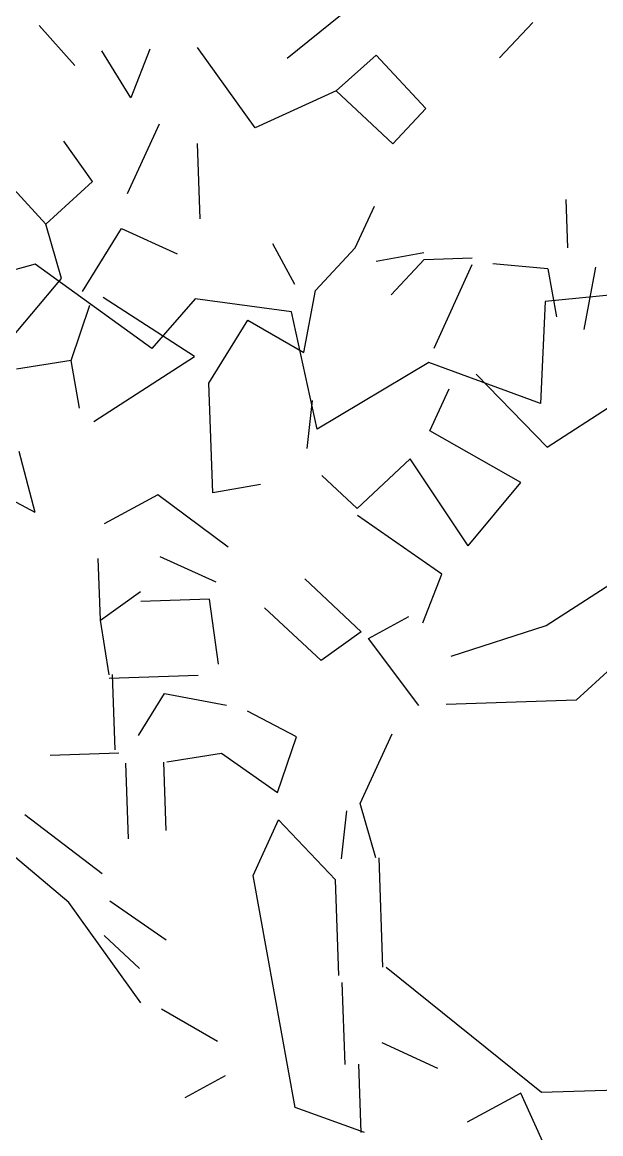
# Model space of a CAD drawing. Header units: metres. Extents: x 10 to 239, y 2 to 253.
# Drawn here: x 61.779 to 62.234, y 237.914 to 238.789 of the extents above; entities that cross this region are included whole.
import ezdxf

# ---------------------------------------------------------------- set-up
doc = ezdxf.new("R2010")
doc.units = ezdxf.units.M
doc.header["$MEASUREMENT"] = 0
doc.layers.add('1', color=7, linetype='Continuous')
doc.layers.add('bloques ARBOLES', color=7, linetype='Continuous', true_color=0xb8d897)

# ---------------------------------------------------------------- blocks, each defined once
blk = doc.blocks.new('arbolote')
at = {"layer": 'bloques ARBOLES'}
blk.add_lwpolyline([(3.42866, 7.77746), (3.31683, 7.89428), (3.15217, 7.84219), (3.0647, 7.8803), (3.08466, 8.00115), (3.05248, 8.06954), (2.94633, 8.05045), (2.84702, 8.33056), (2.7857, 8.46809), (2.72949, 8.46279), (2.72583, 8.38242), (2.63786, 8.4146), (2.54986, 8.36213), (2.52962, 8.45444), (2.45378, 8.4647), (2.41967, 8.4257), (2.32757, 8.49208), (2.23073, 8.46524)], dxfattribs=at)
blk = doc.blocks.new('arb-alz-77')
at = {"layer": 'bloques ARBOLES', "linetype": 'Continuous'}
for p, q in [((-0.1246, 5.2017), (-0.0276, 5.2796)), ((-0.1246, 5.2017), (-0.0276, 5.2796)), ((-0.5103, 5.1887), (-0.575, 5.2612)), ((-0.5103, 5.1887), (-0.575, 5.2612)), ((-0.5103, 5.1887), (-0.575, 5.2612)), ((0.2614, 5.2023), (0.3216, 5.2665)), ((-0.4086, 5.1298), (-0.4614, 5.2151)), ((-0.3742, 5.2181), (-0.4086, 5.1298)), ((-0.3742, 5.2181), (-0.4086, 5.1298)), ((-0.3742, 5.2181), (-0.4086, 5.1298)), ((-0.1826, 5.0752), (-0.2872, 5.2211)), ((-0.0354, 5.1424), (0.0371, 5.2072)), ((-0.0354, 5.1424), (0.0371, 5.2072)), ((-0.0354, 5.1424), (0.0371, 5.2072)), ((-0.0354, 5.1424), (0.0371, 5.2072)), ((-0.0354, 5.1424), (0.0371, 5.2072)), ((-0.0354, 5.1424), (0.0371, 5.2072)), ((-0.0354, 5.1424), (0.0371, 5.2072)), ((-0.0354, 5.1424), (0.0371, 5.2072)), ((-0.0354, 5.1424), (0.0371, 5.2072)), ((-0.0354, 5.1424), (0.0371, 5.2072)), ((-0.0354, 5.1424), (0.0371, 5.2072)), ((0.1276, 5.1105), (0.0371, 5.2072)), ((0.1276, 5.1105), (0.0371, 5.2072)), ((-0.0354, 5.1424), (-0.1826, 5.0752)), ((-0.0354, 5.1424), (-0.1826, 5.0752)), ((-0.0354, 5.1424), (-0.1826, 5.0752)), ((-0.0354, 5.1424), (-0.1826, 5.0752)), ((-0.0354, 5.1424), (-0.1826, 5.0752)), ((-0.0354, 5.1424), (0.0674, 5.0462)), ((0.0674, 5.0462), (0.1276, 5.1105)), ((0.0674, 5.0462), (0.1276, 5.1105)), ((0.0674, 5.0462), (0.1276, 5.1105)), ((0.0674, 5.0462), (0.1276, 5.1105)), ((0.0674, 5.0462), (0.1276, 5.1105)), ((-0.3572, 5.0817), (-0.4152, 4.9553)), ((-0.4783, 4.978), (-0.5306, 5.0509)), ((-0.2829, 4.9099), (-0.2875, 5.0467)), ((-0.5628, 4.9005), (-0.6404, 4.9849)), ((-0.5628, 4.9005), (-0.4783, 4.978)), ((-0.5628, 4.9005), (-0.4783, 4.978)), ((-0.5628, 4.9005), (-0.4783, 4.978)), ((-0.5628, 4.9005), (-0.4783, 4.978)), ((-0.0009, 4.8571), (0.0339, 4.9329)), ((-0.0009, 4.8571), (0.0339, 4.9329)), ((-0.0009, 4.8571), (0.0339, 4.9329)), ((0.3852, 4.8576), (0.3822, 4.9448)), ((0.3852, 4.8576), (0.3822, 4.9448)), ((0.3852, 4.8576), (0.3822, 4.9448)), ((0.3852, 4.8576), (0.3822, 4.9448)), ((0.3852, 4.8576), (0.3822, 4.9448)), ((0.3852, 4.8576), (0.3822, 4.9448)), ((-0.5347, 4.8016), (-0.5628, 4.9005)), ((-0.5347, 4.8016), (-0.5628, 4.9005)), ((-0.5347, 4.8016), (-0.5628, 4.9005)), ((-0.4965, 4.778), (-0.4256, 4.8925)), ((-0.4965, 4.778), (-0.4256, 4.8925)), ((-0.4965, 4.778), (-0.4256, 4.8925)), ((-0.4965, 4.778), (-0.4256, 4.8925)), ((-0.4965, 4.778), (-0.4256, 4.8925)), ((-0.4965, 4.778), (-0.4256, 4.8925)), ((-0.4965, 4.778), (-0.4256, 4.8925)), ((-0.4965, 4.778), (-0.4256, 4.8925)), ((-0.4256, 4.8925), (-0.3244, 4.8462)), ((-0.4256, 4.8925), (-0.3244, 4.8462)), ((-0.4256, 4.8925), (-0.3244, 4.8462)), ((-0.4256, 4.8925), (-0.3244, 4.8462)), ((-0.1108, 4.791), (-0.1507, 4.8644)), ((-0.1108, 4.791), (-0.1507, 4.8644)), ((-0.1108, 4.791), (-0.1507, 4.8644)), ((-0.1108, 4.791), (-0.1507, 4.8644)), ((-0.073, 4.7799), (-0.0009, 4.8571)), ((-0.073, 4.7799), (-0.0009, 4.8571)), ((-0.073, 4.7799), (-0.0009, 4.8571)), ((-0.073, 4.7799), (-0.0009, 4.8571)), ((-0.073, 4.7799), (-0.0009, 4.8571)), ((0.0374, 4.8334), (0.1239, 4.8488)), ((0.0374, 4.8334), (0.1239, 4.8488)), ((0.0374, 4.8334), (0.1239, 4.8488)), ((0.0374, 4.8334), (0.1239, 4.8488)), ((0.0643, 4.7721), (0.1243, 4.8364)), ((0.0643, 4.7721), (0.1243, 4.8364)), ((0.0643, 4.7721), (0.1243, 4.8364)), ((0.0643, 4.7721), (0.1243, 4.8364)), ((0.0643, 4.7721), (0.1243, 4.8364)), ((0.0643, 4.7721), (0.1243, 4.8364)), ((0.0643, 4.7721), (0.1243, 4.8364)), ((0.1243, 4.8364), (0.2115, 4.8394)), ((0.1243, 4.8364), (0.2115, 4.8394)), ((0.1243, 4.8364), (0.2115, 4.8394)), ((0.1243, 4.8364), (0.2115, 4.8394)), ((0.1423, 4.675), (0.2118, 4.8269)), ((0.3491, 4.8191), (0.2492, 4.8282)), ((0.3491, 4.8191), (0.2492, 4.8282)), ((0.3491, 4.8191), (0.2492, 4.8282)), ((0.3491, 4.8191), (0.2492, 4.8282)), ((0.3491, 4.8191), (0.2492, 4.8282)), ((0.3491, 4.8191), (0.2492, 4.8282)), ((0.3491, 4.8191), (0.3646, 4.7323)), ((0.4152, 4.7092), (0.4363, 4.822)), ((0.4152, 4.7092), (0.4363, 4.822)), ((0.4152, 4.7092), (0.4363, 4.822)), ((0.4152, 4.7092), (0.4363, 4.822)), ((0.4152, 4.7092), (0.4363, 4.822)), ((0.4152, 4.7092), (0.4363, 4.822)), ((0.4152, 4.7092), (0.4363, 4.822)), ((0.4152, 4.7092), (0.4363, 4.822)), ((0.4152, 4.7092), (0.4363, 4.822)), ((0.4152, 4.7092), (0.4363, 4.822)), ((0.4152, 4.7092), (0.4363, 4.822)), ((0.4152, 4.7092), (0.4363, 4.822)), ((0.4152, 4.7092), (0.4363, 4.822)), ((0.4152, 4.7092), (0.4363, 4.822)), ((0.4152, 4.7092), (0.4363, 4.822)), ((-0.6424, 4.6735), (-0.5347, 4.8016)), ((-0.6424, 4.6735), (-0.5347, 4.8016)), ((-0.6424, 4.6735), (-0.5347, 4.8016)), ((-0.6424, 4.6735), (-0.5347, 4.8016)), ((-0.2932, 4.6603), (-0.4587, 4.7669)), ((-0.2932, 4.6603), (-0.4587, 4.7669)), ((-0.2932, 4.6603), (-0.4587, 4.7669)), ((-0.2932, 4.6603), (-0.4587, 4.7669)), ((-0.2932, 4.6603), (-0.4587, 4.7669)), ((-0.0942, 4.667), (-0.073, 4.7799)), ((-0.5171, 4.6528), (-0.4832, 4.7535)), ((-0.2666, 4.6114), (-0.1958, 4.7258)), ((-0.1958, 4.7258), (-0.0942, 4.667)), ((-0.1958, 4.7258), (-0.0942, 4.667)), ((-0.5171, 4.6528), (-0.6163, 4.6369)), ((-0.5171, 4.6528), (-0.6163, 4.6369)), ((-0.5171, 4.6528), (-0.6163, 4.6369)), ((-0.5017, 4.5662), (-0.5171, 4.6528)), ((-0.5017, 4.5662), (-0.5171, 4.6528)), ((-0.5017, 4.5662), (-0.5171, 4.6528)), ((-0.5017, 4.5662), (-0.5171, 4.6528)), ((-0.5017, 4.5662), (-0.5171, 4.6528)), ((-0.5017, 4.5662), (-0.5171, 4.6528)), ((-0.5017, 4.5662), (-0.5171, 4.6528)), ((-0.5017, 4.5662), (-0.5171, 4.6528)), ((-0.5017, 4.5662), (-0.5171, 4.6528)), ((-0.5017, 4.5662), (-0.5171, 4.6528)), ((-0.4761, 4.542), (-0.2932, 4.6603)), ((-0.4761, 4.542), (-0.2932, 4.6603)), ((0.3476, 4.4952), (0.2186, 4.6278)), ((0.3476, 4.4952), (0.2186, 4.6278)), ((0.3476, 4.4952), (0.2186, 4.6278)), ((-0.2599, 4.4124), (-0.2666, 4.6114)), ((-0.2599, 4.4124), (-0.2666, 4.6114)), ((-0.2599, 4.4124), (-0.2666, 4.6114)), ((0.1348, 4.5253), (0.1697, 4.6013)), ((0.1348, 4.5253), (0.1697, 4.6013)), ((0.1348, 4.5253), (0.1697, 4.6013)), ((0.1348, 4.5253), (0.1697, 4.6013)), ((0.1348, 4.5253), (0.1697, 4.6013)), ((0.1348, 4.5253), (0.1697, 4.6013)), ((0.1348, 4.5253), (0.1697, 4.6013)), ((0.1348, 4.5253), (0.1697, 4.6013)), ((0.1348, 4.5253), (0.1697, 4.6013)), ((-0.0882, 4.4929), (-0.0787, 4.5804)), ((-0.0882, 4.4929), (-0.0787, 4.5804)), ((-0.0882, 4.4929), (-0.0787, 4.5804)), ((-0.0882, 4.4929), (-0.0787, 4.5804)), ((0.3476, 4.4952), (0.4697, 4.574)), ((0.3476, 4.4952), (0.4697, 4.574)), ((0.3476, 4.4952), (0.4697, 4.574)), ((0.3476, 4.4952), (0.4697, 4.574)), ((0.3476, 4.4952), (0.4697, 4.574)), ((0.3476, 4.4952), (0.4697, 4.574)), ((0.3476, 4.4952), (0.4697, 4.574)), ((0.3476, 4.4952), (0.4697, 4.574)), ((0.3476, 4.4952), (0.4697, 4.574)), ((0.2999, 4.4313), (0.1348, 4.5253)), ((0.2999, 4.4313), (0.1348, 4.5253)), ((0.2999, 4.4313), (0.1348, 4.5253)), ((-0.5825, 4.3765), (-0.6112, 4.4876)), ((-0.5825, 4.3765), (-0.6112, 4.4876)), ((-0.5825, 4.3765), (-0.6112, 4.4876)), ((-0.5825, 4.3765), (-0.6112, 4.4876)), ((0.0027, 4.3838), (0.0992, 4.4744)), ((0.0027, 4.3838), (0.0992, 4.4744)), ((0.2043, 4.316), (0.0992, 4.4744)), ((0.2043, 4.316), (0.0992, 4.4744)), ((0.0027, 4.3838), (-0.0617, 4.444)), ((0.0027, 4.3838), (-0.0617, 4.444)), ((-0.5825, 4.3765), (-0.6713, 4.4234)), ((-0.5825, 4.3765), (-0.6713, 4.4234)), ((-0.5825, 4.3765), (-0.6713, 4.4234)), ((-0.5825, 4.3765), (-0.6713, 4.4234)), ((-0.5825, 4.3765), (-0.6713, 4.4234)), ((-0.1732, 4.4278), (-0.2599, 4.4124)), ((-0.1732, 4.4278), (-0.2599, 4.4124)), ((-0.1732, 4.4278), (-0.2599, 4.4124)), ((0.2043, 4.316), (0.2999, 4.4313)), ((0.2043, 4.316), (0.2999, 4.4313)), ((0.2043, 4.316), (0.2999, 4.4313)), ((-0.3595, 4.409), (-0.4572, 4.3559)), ((-0.3595, 4.409), (-0.4572, 4.3559)), ((-0.3595, 4.409), (-0.4572, 4.3559)), ((-0.3595, 4.409), (-0.4572, 4.3559)), ((-0.3595, 4.409), (-0.4572, 4.3559)), ((-0.2316, 4.3137), (-0.3595, 4.409)), ((0.1562, 4.2645), (0.003, 4.3715)), ((0.1562, 4.2645), (0.003, 4.3715)), ((0.1562, 4.2645), (0.003, 4.3715)), ((-0.4639, 4.1813), (-0.4677, 4.2933)), ((-0.4639, 4.1813), (-0.4677, 4.2933)), ((-0.4639, 4.1813), (-0.4677, 4.2933)), ((-0.3557, 4.2971), (-0.2544, 4.2507)), ((-0.3557, 4.2971), (-0.2544, 4.2507)), ((-0.3557, 4.2971), (-0.2544, 4.2507)), ((-0.3557, 4.2971), (-0.2544, 4.2507)), ((0.3461, 4.1713), (0.5289, 4.2896)), ((0.3461, 4.1713), (0.5289, 4.2896)), ((0.3461, 4.1713), (0.5289, 4.2896)), ((0.1218, 4.1762), (0.1562, 4.2645)), ((0.1218, 4.1762), (0.1562, 4.2645)), ((0.0102, 4.16), (-0.0927, 4.2562)), ((-0.4639, 4.1813), (-0.3908, 4.2335)), ((-0.4639, 4.1813), (-0.3908, 4.2335)), ((-0.4639, 4.1813), (-0.3908, 4.2335)), ((-0.4639, 4.1813), (-0.3908, 4.2335)), ((-0.2658, 4.2191), (-0.3902, 4.2149)), ((-0.2494, 4.1013), (-0.2658, 4.2191)), ((-0.2494, 4.1013), (-0.2658, 4.2191)), ((-0.2494, 4.1013), (-0.2658, 4.2191)), ((-0.2494, 4.1013), (-0.2658, 4.2191)), ((-0.2494, 4.1013), (-0.2658, 4.2191)), ((-0.2494, 4.1013), (-0.2658, 4.2191)), ((-0.2494, 4.1013), (-0.2658, 4.2191)), ((-0.2494, 4.1013), (-0.2658, 4.2191)), ((-0.2494, 4.1013), (-0.2658, 4.2191)), ((-0.0627, 4.1077), (-0.1656, 4.2039)), ((-0.0627, 4.1077), (-0.1656, 4.2039)), ((-0.4479, 4.0821), (-0.4639, 4.1813)), ((0.023, 4.1479), (0.0964, 4.1877)), ((0.0102, 4.16), (-0.0627, 4.1077)), ((0.0102, 4.16), (-0.0627, 4.1077)), ((0.0102, 4.16), (-0.0627, 4.1077)), ((0.0102, 4.16), (-0.0627, 4.1077)), ((0.0102, 4.16), (-0.0627, 4.1077)), ((0.1737, 4.1156), (0.3461, 4.1713)), ((0.1737, 4.1156), (0.3461, 4.1713)), ((0.1737, 4.1156), (0.3461, 4.1713)), ((0.1737, 4.1156), (0.3461, 4.1713)), ((0.1144, 4.0264), (0.023, 4.1479)), ((0.1144, 4.0264), (0.023, 4.1479)), ((0.4852, 4.1137), (0.4006, 4.0361)), ((-0.4478, 4.076), (-0.2861, 4.0813)), ((-0.4478, 4.076), (-0.2861, 4.0813)), ((-0.4478, 4.076), (-0.2861, 4.0813)), ((-0.4478, 4.076), (-0.2861, 4.0813)), ((-0.4478, 4.076), (-0.2861, 4.0813)), ((-0.4478, 4.076), (-0.2861, 4.0813)), ((-0.4372, 3.9455), (-0.4418, 4.0824)), ((-0.4372, 3.9455), (-0.4418, 4.0824)), ((-0.3945, 3.9719), (-0.3473, 4.0482)), ((-0.3945, 3.9719), (-0.3473, 4.0482)), ((-0.3473, 4.0482), (-0.2345, 4.0271)), ((-0.3473, 4.0482), (-0.2345, 4.0271)), ((-0.3473, 4.0482), (-0.2345, 4.0271)), ((-0.3473, 4.0482), (-0.2345, 4.0271)), ((-0.3473, 4.0482), (-0.2345, 4.0271)), ((-0.3473, 4.0482), (-0.2345, 4.0271)), ((-0.3473, 4.0482), (-0.2345, 4.0271)), ((-0.3473, 4.0482), (-0.2345, 4.0271)), ((0.4006, 4.0361), (0.1642, 4.0281)), ((0.4006, 4.0361), (0.1642, 4.0281)), ((-0.1078, 3.9691), (-0.1966, 4.0159)), ((-0.1078, 3.9691), (-0.1966, 4.0159)), ((-0.1078, 3.9691), (-0.1966, 4.0159)), ((-0.1419, 3.8683), (-0.1078, 3.9691)), ((0.0083, 3.8484), (0.0663, 3.9749)), ((0.0083, 3.8484), (0.0663, 3.9749)), ((0.0083, 3.8484), (0.0663, 3.9749)), ((0.0083, 3.8484), (0.0663, 3.9749)), ((-0.4307, 3.9395), (-0.5552, 3.9353)), ((-0.4307, 3.9395), (-0.5552, 3.9353)), ((-0.4307, 3.9395), (-0.5552, 3.9353)), ((-0.4307, 3.9395), (-0.5552, 3.9353)), ((-0.4307, 3.9395), (-0.5552, 3.9353)), ((-0.4307, 3.9395), (-0.5552, 3.9353)), ((-0.3431, 3.9238), (-0.2439, 3.9395)), ((-0.3431, 3.9238), (-0.2439, 3.9395)), ((-0.3431, 3.9238), (-0.2439, 3.9395)), ((-0.3431, 3.9238), (-0.2439, 3.9395)), ((-0.3431, 3.9238), (-0.2439, 3.9395)), ((-0.3431, 3.9238), (-0.2439, 3.9395)), ((-0.2439, 3.9395), (-0.1419, 3.8683)), ((-0.2439, 3.9395), (-0.1419, 3.8683)), ((-0.2439, 3.9395), (-0.1419, 3.8683)), ((-0.2439, 3.9395), (-0.1419, 3.8683)), ((-0.2439, 3.9395), (-0.1419, 3.8683)), ((-0.4131, 3.7843), (-0.4177, 3.9213)), ((-0.4131, 3.7843), (-0.4177, 3.9213)), ((-0.3492, 3.9236), (-0.345, 3.7992)), ((-0.0257, 3.7476), (-0.0162, 3.8352)), ((-0.0257, 3.7476), (-0.0162, 3.8352)), ((0.0364, 3.7497), (0.0083, 3.8484)), ((0.0364, 3.7497), (0.0083, 3.8484)), ((-0.4607, 3.7205), (-0.6013, 3.8279)), ((-0.4607, 3.7205), (-0.6013, 3.8279)), ((-0.1866, 3.7173), (-0.1402, 3.8185)), ((-0.1402, 3.8185), (-0.0368, 3.7099)), ((-0.1402, 3.8185), (-0.0368, 3.7099)), ((-0.1402, 3.8185), (-0.0368, 3.7099)), ((-0.1402, 3.8185), (-0.0368, 3.7099)), ((-0.5212, 3.6686), (-0.6494, 3.7763)), ((-0.5212, 3.6686), (-0.6494, 3.7763)), ((-0.5212, 3.6686), (-0.6494, 3.7763)), ((-0.5212, 3.6686), (-0.6494, 3.7763)), ((0.0494, 3.5509), (0.0427, 3.7499)), ((0.0494, 3.5509), (0.0427, 3.7499)), ((-0.1101, 3.2964), (-0.1866, 3.7173)), ((-0.1101, 3.2964), (-0.1866, 3.7173)), ((-0.1101, 3.2964), (-0.1866, 3.7173)), ((-0.0309, 3.5357), (-0.0368, 3.7099)), ((-0.0309, 3.5357), (-0.0368, 3.7099)), ((-0.0309, 3.5357), (-0.0368, 3.7099)), ((-0.0309, 3.5357), (-0.0368, 3.7099)), ((-0.0309, 3.5357), (-0.0368, 3.7099)), ((-0.3906, 3.4863), (-0.5212, 3.6686)), ((-0.3906, 3.4863), (-0.5212, 3.6686)), ((-0.3906, 3.4863), (-0.5212, 3.6686)), ((-0.3906, 3.4863), (-0.5212, 3.6686)), ((-0.3446, 3.5999), (-0.4467, 3.6711)), ((-0.4569, 3.6085), (-0.3927, 3.5484)), ((0.0556, 3.5511), (0.3373, 3.3239)), ((0.0556, 3.5511), (0.3373, 3.3239)), ((0.0556, 3.5511), (0.3373, 3.3239)), ((0.0556, 3.5511), (0.3373, 3.3239)), ((0.0556, 3.5511), (0.3373, 3.3239)), ((-0.0194, 3.3742), (-0.0244, 3.5234)), ((-0.0194, 3.3742), (-0.0244, 3.5234)), ((-0.0194, 3.3742), (-0.0244, 3.5234)), ((-0.0194, 3.3742), (-0.0244, 3.5234)), ((-0.0194, 3.3742), (-0.0244, 3.5234)), ((-0.0194, 3.3742), (-0.0244, 3.5234)), ((-0.0194, 3.3742), (-0.0244, 3.5234)), ((-0.2511, 3.4162), (-0.3528, 3.4751)), ((-0.2511, 3.4162), (-0.3528, 3.4751)), ((-0.2511, 3.4162), (-0.3528, 3.4751)), ((-0.2511, 3.4162), (-0.3528, 3.4751)), ((-0.2511, 3.4162), (-0.3528, 3.4751)), ((-0.2511, 3.4162), (-0.3528, 3.4751)), ((-0.2511, 3.4162), (-0.3528, 3.4751)), ((-0.2511, 3.4162), (-0.3528, 3.4751)), ((-0.2511, 3.4162), (-0.3528, 3.4751)), ((-0.2511, 3.4162), (-0.3528, 3.4751)), ((-0.2511, 3.4162), (-0.3528, 3.4751)), ((-0.2511, 3.4162), (-0.3528, 3.4751)), ((-0.2511, 3.4162), (-0.3528, 3.4751)), ((0.149, 3.3674), (0.0478, 3.4138)), ((0.0098, 3.2506), (0.0056, 3.375)), ((0.0098, 3.2506), (0.0056, 3.375)), ((0.0098, 3.2506), (0.0056, 3.375)), ((-0.3099, 3.3146), (-0.2366, 3.3543)), ((-0.3099, 3.3146), (-0.2366, 3.3543)), ((0.3001, 3.3226), (0.2023, 3.2696)), ((0.3001, 3.3226), (0.2023, 3.2696)), ((0.3001, 3.3226), (0.2023, 3.2696)), ((0.3001, 3.3226), (0.2023, 3.2696)), ((0.3942, 3.1142), (0.3001, 3.3226)), ((0.3942, 3.1142), (0.3001, 3.3226)), ((0.3942, 3.1142), (0.3001, 3.3226)), ((0.3373, 3.3239), (0.4742, 3.3285)), ((0.3373, 3.3239), (0.4742, 3.3285)), ((0.3373, 3.3239), (0.4742, 3.3285)), ((0.0159, 3.2508), (-0.1101, 3.2964)), ((0.0159, 3.2508), (-0.1101, 3.2964)), ((0.0159, 3.2508), (-0.1101, 3.2964)), ((0.0159, 3.2508), (-0.1101, 3.2964))]:
    blk.add_line(p, q, dxfattribs=at)

msp = doc.modelspace()

# ---------------------------------------------------------------- linework, layer by layer
at = {"layer": '1'}
for points, degree in [([(51.71741, 233.36448), (51.62893, 234.27637), (52.61989, 234.3831), (52.86645, 233.33198), (55.14711, 233.61501), (56.30699, 235.16441), (56.83815, 233.84255), (59.50856, 234.89398), (59.88796, 236.60589), (61.25379, 235.68492), (62.30527, 235.61992), (64.57275, 237.96372), (64.78553, 238.10013), (64.97413, 235.62371)], 3), ([(45.12453, 234.04891), (56.84838, 233.80169), (64.68579, 237.92799)], 2)]:
    msp.add_open_spline(points, degree=degree, dxfattribs=at)

# ---------------------------------------------------------------- block references
msp.add_blockref('arbolote', (59.46113, 230.10684))
at = {"layer": 'bloques ARBOLES', "color": 2, "xscale": 0.433568186266492, "yscale": 0.433568186266492, "zscale": 0.433568186266492}
msp.add_blockref('arb-alz-77', (62.04132, 236.5058), dxfattribs=at)

doc.saveas('drawing.dxf')
